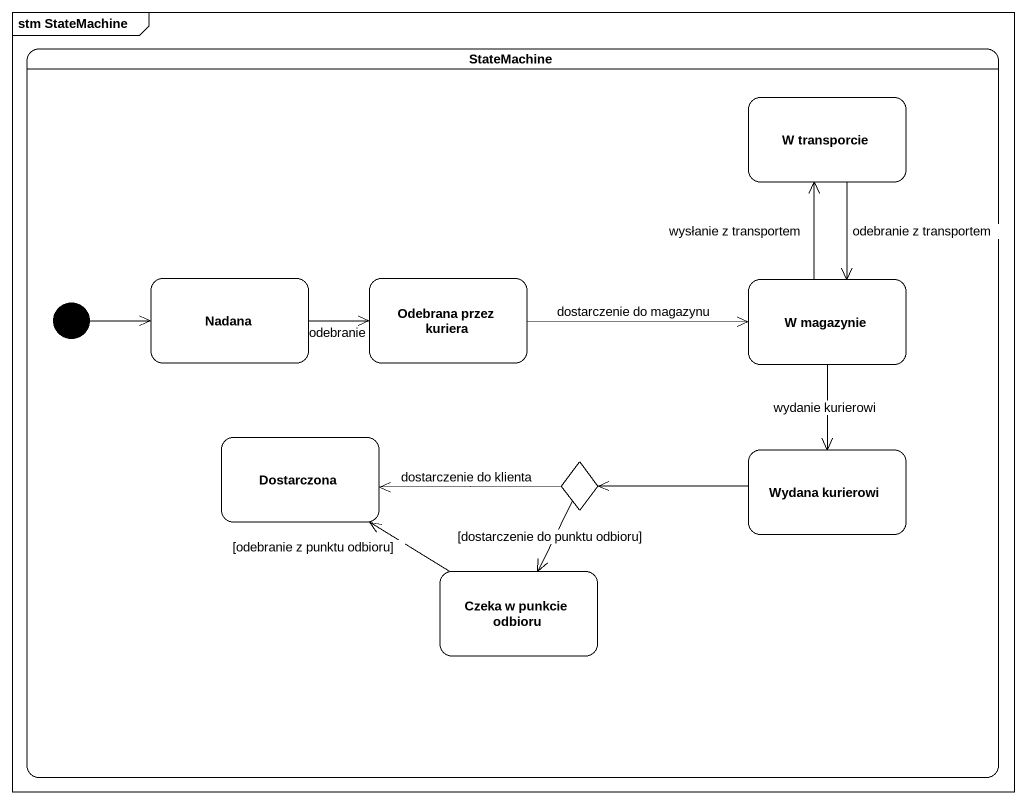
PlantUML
@startuml
mainframe stm StateMachine
hide empty description
state StateMachine {
  state "W transporcie" as W_transporcie
  state Nadana
  state "Odebrana przez kuriera" as Odebrana_przez_kuriera
  state "W magazynie" as W_magazynie
  state Dostarczona
  state choice1 <<choice>>
  state "Wydana kurierowi" as Wydana_kurierowi
  state "Czeka w punkcie odbioru" as Czeka_w_punkcie_odbioru
  [*] -right-> Nadana
}
W_transporcie --> W_magazynie : odebranie z transportem
Nadana -right-> Odebrana_przez_kuriera : odebranie
Odebrana_przez_kuriera -right-> W_magazynie : dostarczenie do magazynu
W_magazynie -up-> W_transporcie : wysłanie z transportem
W_magazynie --> Wydana_kurierowi : wydanie kurierowi
choice1 -left-> Dostarczona : dostarczenie do klienta
choice1 --> Czeka_w_punkcie_odbioru : [dostarczenie do punktu odbioru]
Wydana_kurierowi -left-> choice1
Czeka_w_punkcie_odbioru -up-> Dostarczona : [odebranie z punktu odbioru]
@enduml
